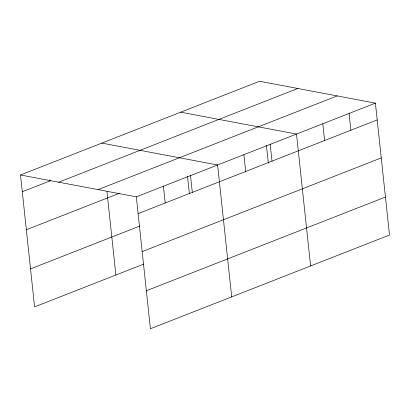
<?xml version="1.0" encoding="UTF-8"?>
<svg xmlns="http://www.w3.org/2000/svg" width="410" height="410" viewBox="0 0 410 410"><rect width="100%" height="100%" fill="white"/><g stroke="black" fill="none" stroke-linecap="round" stroke-linejoin="round"><path stroke-width="0.61" d="M20.5 174.978L259.581 81.262L375.406 103.13L389.5 235.022L150.419 328.738L136.325 196.841L20.5 174.978L34.594 306.87L143.936 264.014M22.294 191.752L50.568 180.666M58.722 182.194L297.803 88.478M98.103 189.625L337.184 95.914M26.353 229.738L119.33 193.294M136.325 196.841L375.406 103.13M138.119 213.62L377.195 119.904M30.535 268.883L139.877 226.023M142.178 251.607L381.259 157.896M146.36 290.752L385.441 197.036M180.682 112.186L296.507 134.055L310.606 265.952M101.788 143.111L217.613 164.979L231.706 296.876M349.105 113.437L350.898 130.211M322.808 123.748L324.602 140.522M270.21 144.361L272.004 161.14M266.444 145.494L268.335 163.17M243.909 154.672L245.703 171.447M190.517 175.603L192.31 192.377M187.549 176.423L189.369 193.469M163.421 186.222L165.215 202.996M106.964 191.547L115.881 275.007M49.256 179.887L49.39 181.128"/></g></svg>
